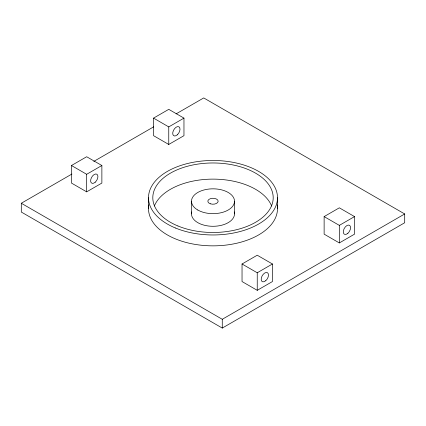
<?xml version="1.0" encoding="UTF-8"?>
<svg xmlns="http://www.w3.org/2000/svg" width="426" height="426" viewBox="0 0 426 426"><rect width="100%" height="100%" fill="white"/><g stroke="black" fill="none" stroke-linecap="round" stroke-linejoin="round"><path stroke-width="0.64" d="M153.557 118.119L153.557 135.676L168.76 144.451L183.963 135.676L183.963 118.119L168.76 109.344L153.557 118.119L168.76 126.9L183.963 118.119M168.76 144.451L168.76 126.9M71.467 165.517L86.67 156.741L101.873 165.517L101.873 183.068L86.67 191.849L71.467 183.068L71.467 165.517L86.67 174.293L101.873 165.517M176.103 113.88L203.729 97.932L404.7 213.964L404.7 222.745L222.271 328.068L21.3 212.036L21.3 203.255L71.941 174.021M93.811 161.395L153.658 126.841M242.037 263.992L257.24 255.217L272.443 263.992L272.443 281.549L257.24 290.324L242.037 281.549L242.037 263.992L257.24 272.773L272.443 263.992M324.127 216.6L339.33 207.819L354.533 216.6L354.533 234.151L339.33 242.932L324.127 234.151L324.127 216.6L339.33 225.375L354.533 216.6M21.3 203.255L222.271 319.287L404.7 213.964M339.33 225.375L339.33 242.932M277.496 197.728L277.496 208.612M257.24 272.773L257.24 290.324M234.497 201.237L234.497 213.879M222.271 319.287L222.271 328.068M191.503 201.237L191.503 213.879M148.504 197.728L148.504 208.612M86.67 174.293L86.67 191.849M154.377 205.987A60.199 34.756 0 0 1 213 179.122A60.199 34.756 0 0 1 271.623 205.987M277.188 204.959A64.496 37.238 0 0 1 213 245.85A64.496 37.238 0 0 1 148.812 204.959M234.236 211.935A21.497 12.413 0 0 1 213 226.291A21.497 12.413 0 0 1 191.764 211.935M95.216 182.206A5.16 2.977 -60 0 0 96.851 174.213A5.16 2.977 -60 0 0 90.749 179.628A5.16 2.977 -60 0 0 95.216 182.206M177.307 134.813A5.16 2.977 -60 0 0 178.941 126.82A5.16 2.977 -60 0 0 172.839 132.23A5.16 2.977 -60 0 0 177.307 134.813M347.877 233.288A5.16 2.977 -60 0 0 349.512 225.295A5.16 2.977 -60 0 0 343.409 230.706A5.16 2.977 -60 0 0 347.877 233.288M265.781 280.681A5.16 2.977 -60 0 0 267.421 272.688A5.16 2.977 -60 0 0 261.314 278.103A5.16 2.977 -60 0 0 265.781 280.681M175.432 227.995A64.496 37.238 0 0 0 277.188 201.376A64.496 37.238 0 0 0 186.38 163.808A64.496 37.238 0 0 0 175.432 227.995M177.935 225.977A60.199 34.756 0 0 0 272.906 201.136A60.199 34.756 0 0 0 188.154 166.071A60.199 34.756 0 0 0 177.935 225.977M197.797 210.018A21.497 12.413 0 0 0 233.767 204.453A21.497 12.413 0 0 0 207.435 189.25A21.497 12.413 0 0 0 197.797 210.018M210.423 203.82A5.16 2.977 0 0 0 218.16 201.237A5.16 2.977 0 0 0 210.423 198.66A5.16 2.977 0 0 0 210.423 203.82"/></g></svg>
